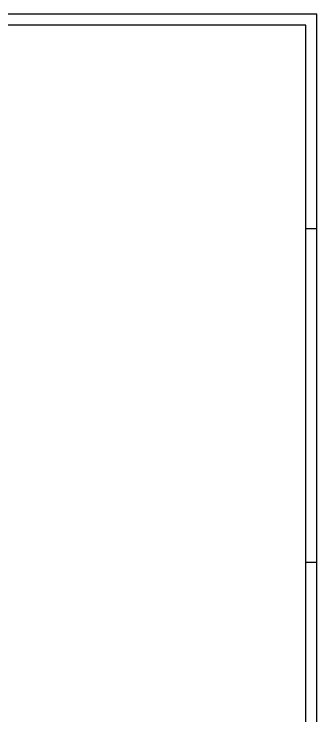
# Model space of a CAD drawing. Header units: millimetres. Extents: x -107 to 1082, y -577 to 264.
# Drawn here: x 946.7 to 1081.8, y -50 to 263.5 of the extents above; entities that cross this region are included whole.
import ezdxf

# ---------------------------------------------------------------- set-up
doc = ezdxf.new("R2010")
doc.units = ezdxf.units.MM

# ---------------------------------------------------------------- blocks, each defined once
blk = doc.blocks.new('Unknown-389677451-1162')
at = {"color": 5, "linetype": 'Continuous'}
for p, q in [((1081.77, 263.53), (-107.23, 263.53)), ((1081.77, -577.47), (1081.77, 263.53)), ((1076.77, 258.53), (-102.23, 258.53)), ((1076.77, -572.47), (1076.77, 258.53)), ((1081.77, 167.53), (1076.77, 167.53)), ((1081.77, 18.53), (1076.77, 18.53))]:
    blk.add_line(p, q, dxfattribs=at)

msp = doc.modelspace()

# ---------------------------------------------------------------- block references
msp.add_blockref('Unknown-389677451-1162', (0, 0))

doc.saveas('drawing.dxf')
